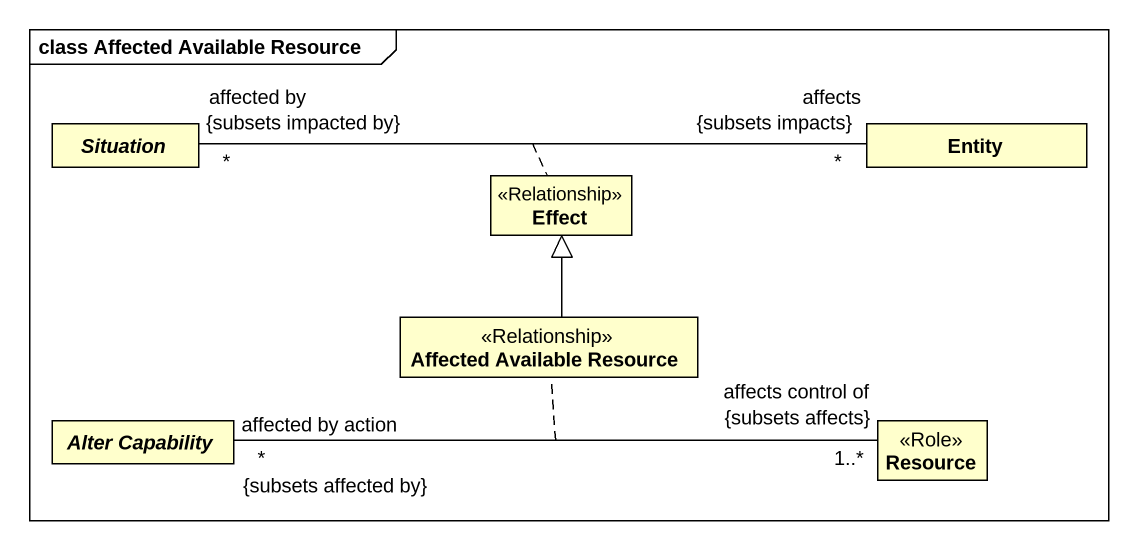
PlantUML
@startuml
mainframe class Affected Available Resource
hide circle
hide empty members
abstract class Situation
class "Entity" as Entity_
class Effect <<Relationship>>
class "Affected Available Resource" as Affected_Available_Resource <<Relationship>>
abstract class "Alter Capability" as Alter_Capability
class Resource <<Role>>
Situation "affected by\n*\n{subsets impacted by}" -right- "affects\n*\n{subsets impacts}" Entity_
(Situation, Entity_) .. Effect
Affected_Available_Resource -up-|> Effect
Alter_Capability "affected by action\n*\n{subsets affected by}" -right- "affects control of\n1..*\n{subsets affects}" Resource
(Alter_Capability, Resource) .. Affected_Available_Resource
@enduml
